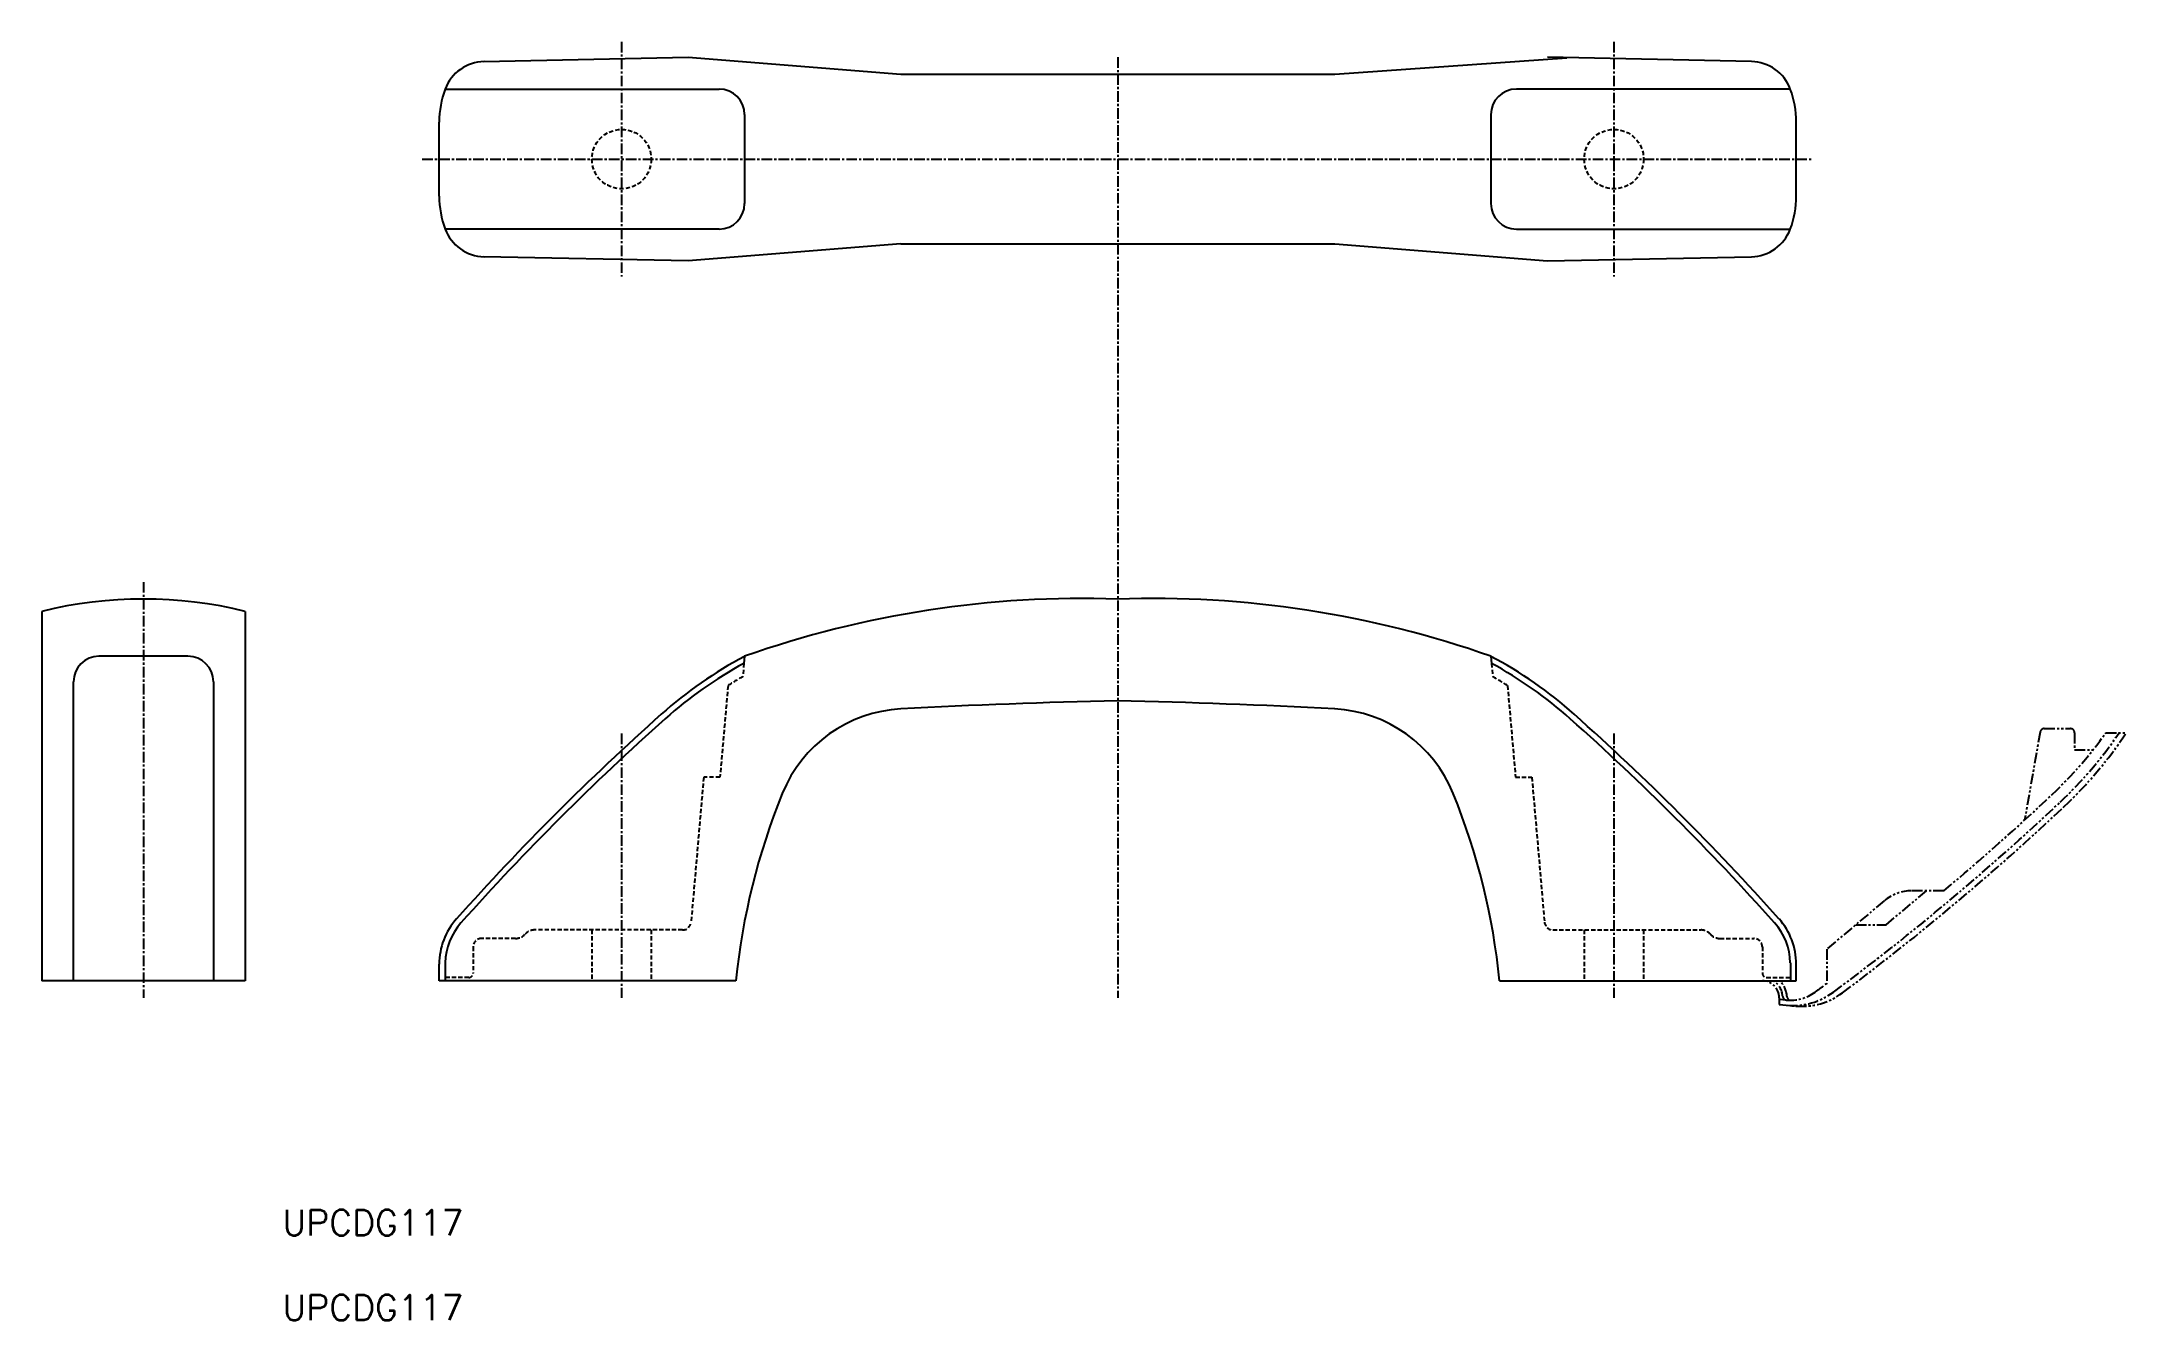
# Model space of a CAD drawing. Extents: x -18 to 227, y 10 to 161.
import ezdxf

# ---------------------------------------------------------------- set-up
doc = ezdxf.new("R2010")
doc.units = 0
for name, pattern in [('CENTER', [2, 1.25, -0.25, 0.25, -0.25]), ('DASHED', [0.75, 0.5, -0.25]), ('PHANTOM', [2.5, 1.25, -0.25, 0.25, -0.25, 0.25, -0.25])]:
    doc.linetypes.add(name, pattern=pattern)
doc.layers.get('0').update_dxf_attribs({"linetype": 'CONTINUOUS'})
doc.layers.add('CENTER', color=1, linetype='CENTER')
doc.styles.get("Standard").update_dxf_attribs({"font": 'txt.shx'})

msp = doc.modelspace()

# ---------------------------------------------------------------- linework, layer by layer
at = {"color": 7, "linetype": 'CONTINUOUS'}
for p, q in [((33.78, 158.34), (57.84, 158.84)), ((57.84, 158.84), (82.92, 156.84)), ((134.08, 156.84), (161.43, 158.79)), ((183.22, 158.34), (159.16, 158.84)), ((29.2, 155.09), (61.5, 155.09)), ((82.92, 156.84), (134.08, 156.84)), ((187.8, 155.09), (155.5, 155.09)), ((28.5, 142.47), (28.5, 151.21)), ((64.5, 152.09), (64.5, 141.59)), ((152.5, 152.09), (152.5, 141.59)), ((188.5, 142.47), (188.5, 151.21)), ((61.5, 138.59), (29.2, 138.59)), ((155.5, 138.59), (187.8, 138.59)), ((57.84, 134.84), (33.78, 135.34)), ((82.92, 136.84), (57.84, 134.84)), ((82.92, 136.84), (134.08, 136.84)), ((134.08, 136.84), (159.16, 134.84)), ((159.16, 134.84), (183.22, 135.34)), ((-18.37, 93.54), (-18.37, 50)), ((5.63, 93.54), (5.63, 50)), ((-1.12, 88.25), (-11.62, 88.25)), ((64.5, 88.25), (64.43, 87.41)), ((152.5, 88.25), (152.57, 87.41)), ((-14.62, 50), (-14.62, 85.25)), ((1.88, 85.25), (1.88, 50)), ((28.5, 50), (28.5, 51.97)), ((29.2, 52.13), (29.2, 50)), ((187.8, 52.13), (187.8, 50)), ((188.5, 50), (188.5, 51.97)), ((5.63, 50), (-18.37, 50)), ((63.48, 50), (28.5, 50)), ((153.5, 50), (188.5, 50)), ((153.52, 50), (188.5, 50))]:
    msp.add_line(p, q, dxfattribs=at)
at = {"color": 3, "linetype": 'DASHED'}
for p, q in [((64.43, 87.41), (64.29, 85.85)), ((152.57, 87.41), (152.71, 85.85)), ((62.55, 84.81), (61.6, 74)), ((154.45, 84.81), (155.4, 74)), ((59.68, 74), (58.19, 56.91)), ((61.6, 74), (59.68, 74)), ((155.4, 74), (157.32, 74)), ((157.32, 74), (158.81, 56.91)), ((37.5, 55), (33.5, 55)), ((57.19, 56), (39.74, 56)), ((46.5, 56), (46.5, 50)), ((53.5, 56), (53.5, 50)), ((159.81, 56), (177.26, 56)), ((163.5, 56), (163.5, 50)), ((170.5, 56), (170.5, 50)), ((179.5, 55), (183.5, 55)), ((32.5, 54), (32.5, 50.9)), ((184.5, 54), (184.5, 50.9)), ((32, 50.4), (29.2, 50.4)), ((185, 50.4), (187.8, 50.4))]:
    msp.add_line(p, q, dxfattribs=at)
at = {"color": 3, "linetype": 'PHANTOM'}
for p, q in [((217.25, 79.32), (215.42, 68.95)), ((217.74, 79.73), (220.82, 79.73)), ((221.32, 79.23), (221.32, 77.23)), ((224.99, 79.23), (227.41, 79.23)), ((221.32, 77.23), (223.49, 77.23)), ((198.88, 59.44), (192.09, 53.74)), ((199.09, 56.61), (203.86, 60.61)), ((205.9, 60.61), (202.1, 60.61)), ((195.51, 56.61), (199.09, 56.61)), ((192.09, 53.74), (192.09, 49.7)), ((186.5, 48), (186.5, 47.2)), ((187.32, 47.73), (186.5, 47.8)), ((186.5, 47.2), (188.46, 47.03))]:
    msp.add_line(p, q, dxfattribs=at)
at = {"color": 3, "linetype": 'DASHED'}
for centre in [(50, 146.84), (167, 146.84)]:
    msp.add_circle(centre, 3.5, dxfattribs=at)
at = {"color": 7, "linetype": 'CONTINUOUS'}
for centre, radius, start, end in [((33.89, 153.34), 5, 91.1931, 159.5127), ((183.11, 153.34), 5, 20.4873, 88.8069), ((39.59, 151.21), 11.09, 159.5127, 180), ((61.5, 152.09), 3, 0, 90), ((155.5, 152.09), 3, 90, 180), ((177.41, 151.21), 11.09, 0, 20.4873), ((39.59, 142.47), 11.09, 180, 200.4873), ((61.5, 141.59), 3, 270, 0), ((155.5, 141.59), 3, 180, 270), ((177.41, 142.47), 11.09, 339.5127, 0), ((33.89, 140.34), 5, 200.4873, 268.8019), ((183.11, 140.34), 5, 271.1931, 339.5127), ((-6.37, 45), 50, 76.1135, 103.8865), ((104.39, -24.93), 120, 88.0357, 109.4139), ((112.61, -24.93), 120, 70.5861, 91.9643), ((-11.62, 85.25), 3, 90, 180), ((-1.12, 85.25), 3, 0, 90), ((87.94, 44.08), 50, 117.9604, 131.7017), ((87.94, 44.08), 49.3, 118.4895, 131.7017), ((129.06, 44.08), 50, 48.2983, 62.0396), ((129.06, 44.08), 49.3, 48.2983, 61.5105), ((254.26, -142.57), 300, 131.7017, 138.2227), ((83.78, 66.07), 16, 93.0609, 157.92), ((125, -704.83), 788, 91.19981, 93.06094), ((92, -704.83), 788, 86.93906, 88.80019), ((133.22, 66.07), 16, 22.08, 86.9391), ((-37.26, -142.57), 300, 41.7773, 48.2983), ((254.26, -142.57), 299.3, 131.7017, 138.2227), ((-37.26, -142.57), 299.3, 41.7773, 48.2983), ((143.08, 42.01), 80, 157.92, 174.2707), ((73.92, 42.01), 80, 5.7293, 22.08), ((36.5, 51.97), 8, 138.2227, 180), ((36.5, 51.97), 7.3, 138.2227, 178.766), ((180.5, 51.97), 7.3, 1.234, 41.7773), ((180.5, 51.97), 8, 0, 41.7773)]:
    msp.add_arc(centre, radius, start, end, dxfattribs=at)
at = {"color": 3, "linetype": 'DASHED'}
for centre, radius, start, end in [((87.94, 44.08), 48, 119.5224, 121.9452), ((129.06, 44.08), 48, 58.0548, 60.4776), ((57.19, 57), 1, 270, 355), ((159.81, 57), 1, 185, 270), ((33.5, 54), 1, 90, 180), ((37.5, 56.5), 1.5, 270, 318.1897), ((39.74, 54.5), 1.5, 90, 138.1897), ((177.26, 54.5), 1.5, 41.8103, 90), ((179.5, 56.5), 1.5, 221.8103, 270), ((183.5, 54), 1, 0, 90), ((32, 50.9), 0.5, 270, 0), ((185, 50.9), 0.5, 180, 270)]:
    msp.add_arc(centre, radius, start, end, dxfattribs=at)
at = {"color": 3, "linetype": 'PHANTOM'}
for centre, radius, start, end in [((217.74, 79.23), 0.5, 90, 170), ((185.79, 106.93), 48, 313.2983, 324.75), ((185.79, 106.93), 49.3, 313.2983, 325.8109), ((185.79, 106.93), 50, 313.2983, 326.3541), ((220.82, 79.23), 0.5, 0, 90), ((14.34, 288.88), 298, 310.0028, 313.2983), ((14.34, 288.88), 299.3, 306.623, 313.2983), ((14.34, 288.88), 300, 306.7773, 313.2983), ((202.1, 55.61), 5, 90, 130), ((184.5, 48), 2, 0, 90), ((184.5, 48), 2.4, 4.4762, 56.4427), ((184.5, 48), 2.9, 3.6053, 43.6028), ((14.34, 288.88), 298, 306.2894, 306.6187), ((187.39, 48.23), 0.5, 184.4762, 265.3716), ((187.75, 52.71), 5, 265, 306.2894), ((187.89, 48.21), 0.5, 183.6053, 271.77), ((188.11, 55.09), 8, 265, 306.623), ((189.16, 55), 8, 265, 306.7773)]:
    msp.add_arc(centre, radius, start, end, dxfattribs=at)
at = {"layer": 'CENTER', "color": 1, "linetype": 'CENTER'}
for p, q in [((50, 160.67), (50, 133)), ((167, 160.67), (167, 133)), ((108.5, 158.84), (108.5, 48)), ((26.5, 146.84), (190.5, 146.84)), ((-6.37, 97), (-6.37, 48)), ((50, 79.16), (50, 48)), ((167, 79.16), (167, 48))]:
    msp.add_line(p, q, dxfattribs=at)

# ---------------------------------------------------------------- texts
at = {"color": 7, "linetype": 'CONTINUOUS'}
for p in [(10, 20), (10, 10)]:
    msp.add_text('UPCDG117', height=3, dxfattribs=at).set_placement(p)

doc.saveas('drawing.dxf')
